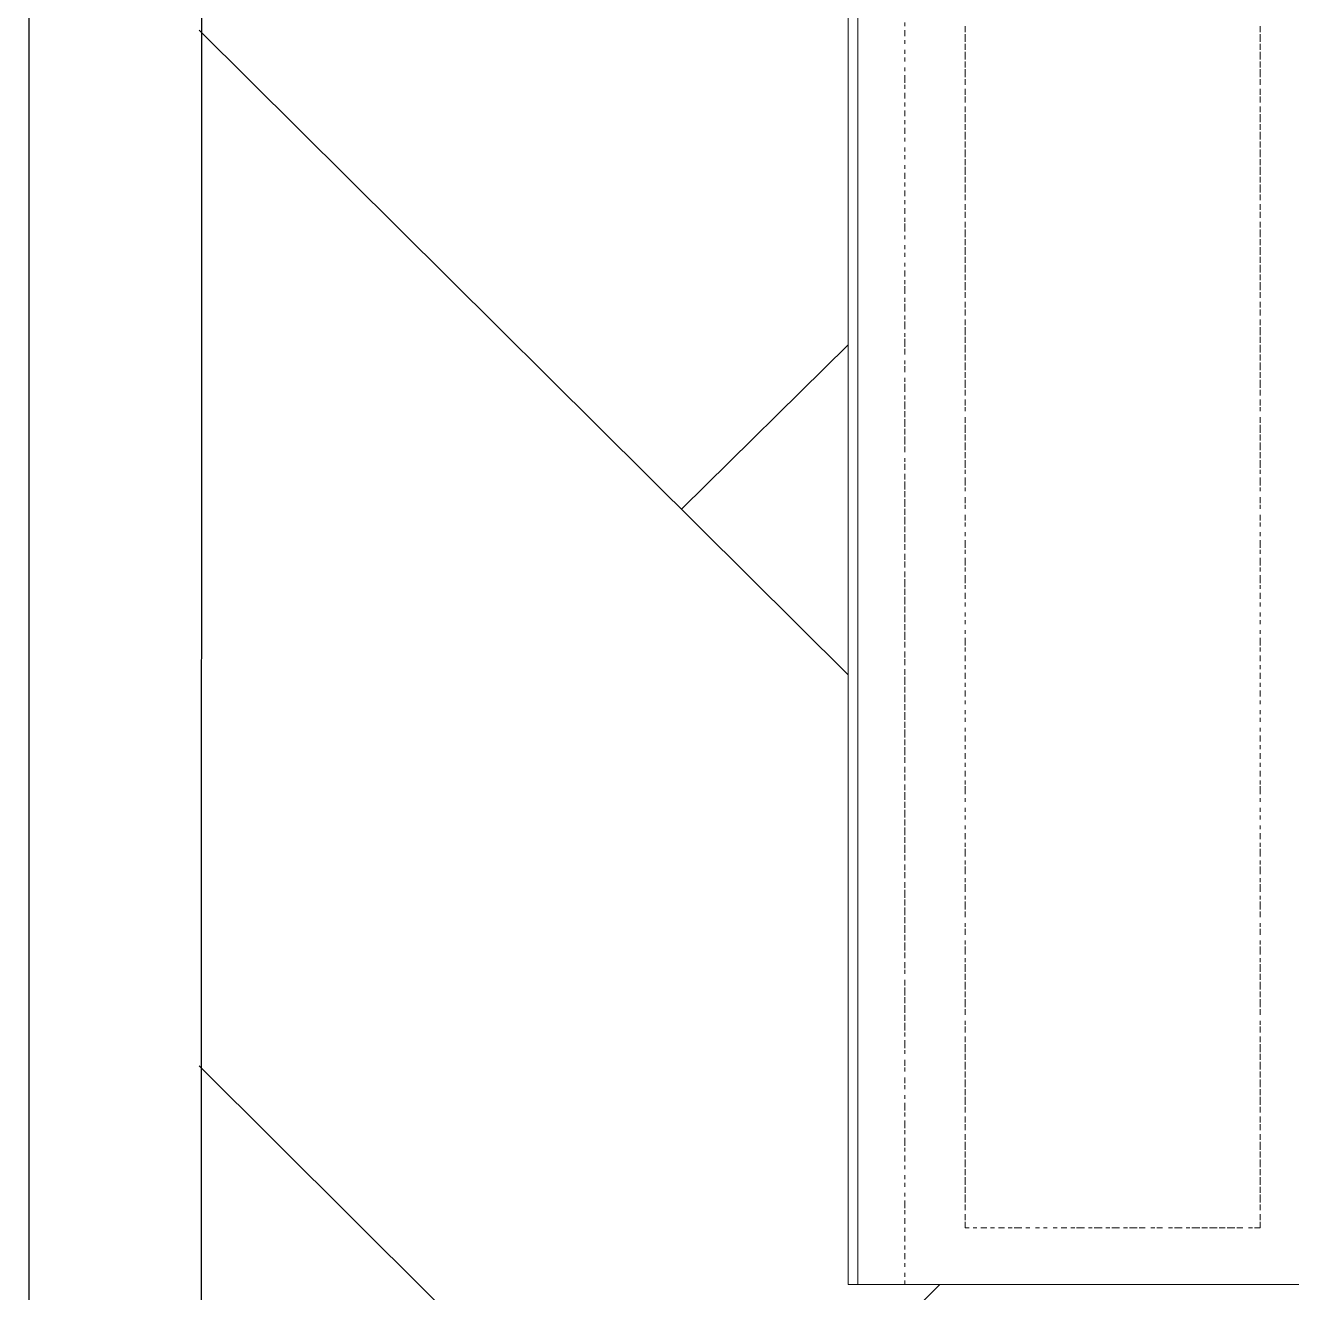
# Model space of a CAD drawing. Header units: millimetres. Extents: x 2928 to 3112, y 1220 to 1280.
# Drawn here: x 2937.078 to 2938.158, y 1241.588 to 1242.669 of the extents above; entities that cross this region are included whole.
import ezdxf

# ---------------------------------------------------------------- set-up
doc = ezdxf.new("R2010")
doc.units = ezdxf.units.MM

msp = doc.modelspace()

# ---------------------------------------------------------------- linework, layer by layer
at = {"color": 7, "linetype": 'Continuous', "lineweight": -2, "true_color": 0x000007}
for points in [[(2937.08126, 1265.3073), (2937.07792, 1267.474), (2938.98795, 1267.474), (2985.45528, 1267.474), (2985.45528, 1236.87356), (2938.98795, 1236.87356), (2937.08126, 1236.87356), (2937.08126, 1238.60692)], [(2937.23126, 1265.3073), (2937.23126, 1267.32399), (2938.98795, 1267.32399), (2985.30528, 1267.32399), (2985.30528, 1237.02356), (2938.98795, 1237.02356), (2937.22793, 1237.02356), (2937.22793, 1238.60692)]]:
    msp.add_lwpolyline(points, close=True, dxfattribs=at)
at = {"color": 7, "linetype": 'Continuous', "lineweight": 20, "true_color": 0x000007}
msp.add_lwpolyline([(2937.7796, 1243.60865), (2937.7796, 1241.59529), (2938.23127, 1241.59529), (2938.23127, 1243.60865)], close=True, dxfattribs=at)
at = {"color": 253, "linetype": 'Continuous', "lineweight": 5, "true_color": 0x9a9a9a}
msp.add_lwpolyline([(2937.78793, 1243.60865), (2937.78793, 1241.59529), (2937.78793, 1241.59529)], dxfattribs=at)
at = {"color": 252, "linetype": 'Continuous', "lineweight": 13, "true_color": 0x989898}
for points in [[(2937.82793, 1242.67197), (2937.82793, 1242.66864), (2937.82793, 1242.66864)], [(2937.8796, 1242.66864), (2937.8796, 1242.66364), (2937.8796, 1242.66364)], [(2938.13127, 1242.66364), (2938.13127, 1242.66864), (2938.13127, 1242.66864)], [(2937.82793, 1242.66531), (2937.82793, 1242.66031), (2937.82793, 1242.66031)], [(2937.8796, 1242.66197), (2937.8796, 1242.65531), (2937.8796, 1242.65531)], [(2938.13127, 1242.65531), (2938.13127, 1242.66197), (2938.13127, 1242.66197)], [(2937.82793, 1242.65697), (2937.82793, 1242.65364), (2937.82793, 1242.65364)], [(2937.82793, 1242.64864), (2937.82793, 1242.64531), (2937.82793, 1242.64531)], [(2937.8796, 1242.65364), (2937.8796, 1242.64864), (2937.8796, 1242.64864)], [(2937.8796, 1242.64697), (2937.8796, 1242.64031), (2937.8796, 1242.64031)], [(2938.13127, 1242.64864), (2938.13127, 1242.65364), (2938.13127, 1242.65364)], [(2938.13127, 1242.64031), (2938.13127, 1242.64697), (2938.13127, 1242.64697)], [(2937.82793, 1242.64197), (2937.82793, 1242.63864), (2937.82793, 1242.63864)], [(2937.8796, 1242.63864), (2937.8796, 1242.63364), (2937.8796, 1242.63364)], [(2938.13127, 1242.63364), (2938.13127, 1242.63864), (2938.13127, 1242.63864)], [(2937.82793, 1242.63364), (2937.82793, 1242.63031), (2937.82793, 1242.63031)], [(2937.82793, 1242.62697), (2937.82793, 1242.62031), (2937.82793, 1242.62031)], [(2937.8796, 1242.63197), (2937.8796, 1242.62531), (2937.8796, 1242.62531)], [(2938.13127, 1242.62531), (2938.13127, 1242.63197), (2938.13127, 1242.63197)], [(2937.82793, 1242.61864), (2937.82793, 1242.61531), (2937.82793, 1242.61531)], [(2937.8796, 1242.62364), (2937.8796, 1242.61864), (2937.8796, 1242.61864)], [(2937.8796, 1242.61531), (2937.8796, 1242.61031), (2937.8796, 1242.61031)], [(2938.13127, 1242.61864), (2938.13127, 1242.62364), (2938.13127, 1242.62364)], [(2938.13127, 1242.61031), (2938.13127, 1242.61531), (2938.13127, 1242.61531)], [(2937.82793, 1242.61197), (2937.82793, 1242.60697), (2937.82793, 1242.60697)], [(2937.82793, 1242.60364), (2937.82793, 1242.60031), (2937.82793, 1242.60031)], [(2937.8796, 1242.60864), (2937.8796, 1242.60364), (2937.8796, 1242.60364)], [(2938.13127, 1242.60364), (2938.13127, 1242.60864), (2938.13127, 1242.60864)], [(2937.82793, 1242.59697), (2937.82793, 1242.59197), (2937.82793, 1242.59197)], [(2937.8796, 1242.60031), (2937.8796, 1242.59531), (2937.8796, 1242.59531)], [(2937.8796, 1242.59364), (2937.8796, 1242.58697), (2937.8796, 1242.58697)], [(2938.13127, 1242.59531), (2938.13127, 1242.60031), (2938.13127, 1242.60031)], [(2938.13127, 1242.58697), (2938.13127, 1242.59364), (2938.13127, 1242.59364)], [(2937.82793, 1242.58864), (2937.82793, 1242.58531), (2937.82793, 1242.58531)], [(2937.8796, 1242.58531), (2937.8796, 1242.58031), (2937.8796, 1242.58031)], [(2938.13127, 1242.58031), (2938.13127, 1242.58531), (2938.13127, 1242.58531)], [(2937.82793, 1242.58197), (2937.82793, 1242.57697), (2937.82793, 1242.57697)], [(2937.82793, 1242.57364), (2937.82793, 1242.57031), (2937.82793, 1242.57031)], [(2937.8796, 1242.57864), (2937.8796, 1242.57197), (2937.8796, 1242.57197)], [(2938.13127, 1242.57197), (2938.13127, 1242.57864), (2938.13127, 1242.57864)], [(2937.82793, 1242.56531), (2937.82793, 1242.56197), (2937.82793, 1242.56197)], [(2937.8796, 1242.57031), (2937.8796, 1242.56531), (2937.8796, 1242.56531)], [(2937.8796, 1242.56364), (2937.8796, 1242.55697), (2937.8796, 1242.55697)], [(2938.13127, 1242.56531), (2938.13127, 1242.57031), (2938.13127, 1242.57031)], [(2938.13127, 1242.55697), (2938.13127, 1242.56364), (2938.13127, 1242.56364)], [(2937.82793, 1242.55864), (2937.82793, 1242.55531), (2937.82793, 1242.55531)], [(2937.82793, 1242.55031), (2937.82793, 1242.54697), (2937.82793, 1242.54697)], [(2937.8796, 1242.55531), (2937.8796, 1242.55031), (2937.8796, 1242.55031)], [(2938.13127, 1242.55031), (2938.13127, 1242.55531), (2938.13127, 1242.55531)], [(2937.82793, 1242.54364), (2937.82793, 1242.53864), (2937.82793, 1242.53864)], [(2937.8796, 1242.54864), (2937.8796, 1242.54197), (2937.8796, 1242.54197)], [(2937.8796, 1242.54031), (2937.8796, 1242.53531), (2937.8796, 1242.53531)], [(2938.13127, 1242.54197), (2938.13127, 1242.54864), (2938.13127, 1242.54864)], [(2938.13127, 1242.53531), (2938.13127, 1242.54031), (2938.13127, 1242.54031)], [(2937.82793, 1242.53531), (2937.82793, 1242.53197), (2937.82793, 1242.53197)], [(2937.82793, 1242.52864), (2937.82793, 1242.52364), (2937.82793, 1242.52364)], [(2937.8796, 1242.53364), (2937.8796, 1242.52697), (2937.8796, 1242.52697)], [(2938.13127, 1242.52697), (2938.13127, 1242.53364), (2938.13127, 1242.53364)], [(2937.82793, 1242.52031), (2937.82793, 1242.51697), (2937.82793, 1242.51697)], [(2937.8796, 1242.52531), (2937.8796, 1242.52031), (2937.8796, 1242.52031)], [(2938.13127, 1242.52031), (2938.13127, 1242.52531), (2938.13127, 1242.52531)], [(2937.82793, 1242.51364), (2937.82793, 1242.50864), (2937.82793, 1242.50864)], [(2937.8796, 1242.51697), (2937.8796, 1242.51197), (2937.8796, 1242.51197)], [(2937.8796, 1242.51031), (2937.8796, 1242.50531), (2937.8796, 1242.50531)], [(2938.13127, 1242.51197), (2938.13127, 1242.51697), (2938.13127, 1242.51697)], [(2938.13127, 1242.50531), (2938.13127, 1242.51031), (2938.13127, 1242.51031)], [(2937.82793, 1242.50531), (2937.82793, 1242.50197), (2937.82793, 1242.50197)], [(2937.82793, 1242.50031), (2937.82793, 1242.49364), (2937.82793, 1242.49364)], [(2937.8796, 1242.50197), (2937.8796, 1242.49697), (2937.8796, 1242.49697)], [(2938.13127, 1242.49697), (2938.13127, 1242.50197), (2938.13127, 1242.50197)], [(2937.82793, 1242.49031), (2937.82793, 1242.48697), (2937.82793, 1242.48697)], [(2937.8796, 1242.49531), (2937.8796, 1242.48864), (2937.8796, 1242.48864)], [(2937.8796, 1242.48697), (2937.8796, 1242.48197), (2937.8796, 1242.48197)], [(2938.13127, 1242.48864), (2938.13127, 1242.49531), (2938.13127, 1242.49531)], [(2938.13127, 1242.48197), (2938.13127, 1242.48697), (2938.13127, 1242.48697)], [(2937.82793, 1242.48197), (2937.82793, 1242.47864), (2937.82793, 1242.47864)], [(2937.82793, 1242.47531), (2937.82793, 1242.47197), (2937.82793, 1242.47197)], [(2937.8796, 1242.48031), (2937.8796, 1242.47364), (2937.8796, 1242.47364)], [(2938.13127, 1242.47364), (2938.13127, 1242.48031), (2938.13127, 1242.48031)], [(2937.82793, 1242.46697), (2937.82793, 1242.46364), (2937.82793, 1242.46364)], [(2937.8796, 1242.47197), (2937.8796, 1242.46697), (2937.8796, 1242.46697)], [(2937.8796, 1242.46531), (2937.8796, 1242.45864), (2937.8796, 1242.45864)], [(2938.13127, 1242.46697), (2938.13127, 1242.47197), (2938.13127, 1242.47197)], [(2938.13127, 1242.45864), (2938.13127, 1242.46531), (2938.13127, 1242.46531)], [(2937.82793, 1242.4603), (2937.82793, 1242.4553), (2937.82793, 1242.4553)], [(2937.8796, 1242.45697), (2937.8796, 1242.45197), (2937.8796, 1242.45197)], [(2938.13127, 1242.45197), (2938.13127, 1242.45697), (2938.13127, 1242.45697)], [(2937.82793, 1242.45197), (2937.82793, 1242.44864), (2937.82793, 1242.44864)], [(2937.82793, 1242.44697), (2937.82793, 1242.4403), (2937.82793, 1242.4403)], [(2937.8796, 1242.4503), (2937.8796, 1242.44364), (2937.8796, 1242.44364)], [(2937.8796, 1242.44197), (2937.8796, 1242.43697), (2937.8796, 1242.43697)], [(2938.13127, 1242.44364), (2938.13127, 1242.4503), (2938.13127, 1242.4503)], [(2938.13127, 1242.43697), (2938.13127, 1242.44197), (2938.13127, 1242.44197)], [(2937.82793, 1242.43697), (2937.82793, 1242.43364), (2937.82793, 1242.43364)], [(2937.82793, 1242.43197), (2937.82793, 1242.4253), (2937.82793, 1242.4253)], [(2937.8796, 1242.43364), (2937.8796, 1242.42864), (2937.8796, 1242.42864)], [(2938.13127, 1242.42864), (2938.13127, 1242.43364), (2938.13127, 1242.43364)], [(2937.82793, 1242.42197), (2937.82793, 1242.41864), (2937.82793, 1242.41864)], [(2937.8796, 1242.42697), (2937.8796, 1242.42197), (2937.8796, 1242.42197)], [(2938.13127, 1242.42197), (2938.13127, 1242.42697), (2938.13127, 1242.42697)], [(2937.82793, 1242.41697), (2937.82793, 1242.4103), (2937.82793, 1242.4103)], [(2937.8796, 1242.41864), (2937.8796, 1242.41364), (2937.8796, 1242.41364)], [(2937.8796, 1242.41197), (2937.8796, 1242.4053), (2937.8796, 1242.4053)], [(2938.13127, 1242.41364), (2938.13127, 1242.41864), (2938.13127, 1242.41864)], [(2938.13127, 1242.4053), (2938.13127, 1242.41197), (2938.13127, 1242.41197)], [(2937.82793, 1242.40697), (2937.82793, 1242.40364), (2937.82793, 1242.40364)], [(2937.82793, 1242.40197), (2937.82793, 1242.3953), (2937.82793, 1242.3953)], [(2937.8796, 1242.40364), (2937.8796, 1242.39864), (2937.8796, 1242.39864)], [(2938.13127, 1242.39864), (2938.13127, 1242.40364), (2938.13127, 1242.40364)], [(2937.82793, 1242.39364), (2937.82793, 1242.38864), (2937.82793, 1242.38864)], [(2937.8796, 1242.39697), (2937.8796, 1242.3903), (2937.8796, 1242.3903)], [(2937.8796, 1242.38864), (2937.8796, 1242.38364), (2937.8796, 1242.38364)], [(2938.13127, 1242.3903), (2938.13127, 1242.39697), (2938.13127, 1242.39697)], [(2938.13127, 1242.38364), (2938.13127, 1242.38864), (2938.13127, 1242.38864)], [(2937.82793, 1242.38364), (2937.82793, 1242.3803), (2937.82793, 1242.3803)], [(2937.82793, 1242.37864), (2937.82793, 1242.37364), (2937.82793, 1242.37364)], [(2937.8796, 1242.38197), (2937.8796, 1242.3753), (2937.8796, 1242.3753)], [(2938.13127, 1242.3753), (2938.13127, 1242.38197), (2938.13127, 1242.38197)], [(2937.82793, 1242.36864), (2937.82793, 1242.3653), (2937.82793, 1242.3653)], [(2937.8796, 1242.37364), (2937.8796, 1242.36864), (2937.8796, 1242.36864)], [(2937.8796, 1242.36697), (2937.8796, 1242.3603), (2937.8796, 1242.3603)], [(2938.13127, 1242.36864), (2938.13127, 1242.37364), (2938.13127, 1242.37364)], [(2938.13127, 1242.3603), (2938.13127, 1242.36697), (2938.13127, 1242.36697)], [(2937.82793, 1242.36364), (2937.82793, 1242.35697), (2937.82793, 1242.35697)], [(2937.8796, 1242.35864), (2937.8796, 1242.35364), (2937.8796, 1242.35364)], [(2938.13127, 1242.35364), (2938.13127, 1242.35864), (2938.13127, 1242.35864)], [(2937.82793, 1242.35364), (2937.82793, 1242.3503), (2937.82793, 1242.3503)], [(2937.82793, 1242.34864), (2937.82793, 1242.34197), (2937.82793, 1242.34197)], [(2937.8796, 1242.3503), (2937.8796, 1242.3453), (2937.8796, 1242.3453)], [(2938.13127, 1242.3453), (2938.13127, 1242.3503), (2938.13127, 1242.3503)], [(2937.82793, 1242.3403), (2937.82793, 1242.3353), (2937.82793, 1242.3353)], [(2937.82793, 1242.33364), (2937.82793, 1242.32697), (2937.82793, 1242.32697)], [(2937.8796, 1242.34364), (2937.8796, 1242.3403), (2937.8796, 1242.3403)], [(2937.8796, 1242.3353), (2937.8796, 1242.3303), (2937.8796, 1242.3303)], [(2938.13127, 1242.3403), (2938.13127, 1242.34364), (2938.13127, 1242.34364)], [(2938.13127, 1242.3303), (2938.13127, 1242.3353), (2938.13127, 1242.3353)], [(2937.82793, 1242.3253), (2937.82793, 1242.3203), (2937.82793, 1242.3203)], [(2937.8796, 1242.32864), (2937.8796, 1242.32197), (2937.8796, 1242.32197)], [(2938.13127, 1242.32197), (2938.13127, 1242.32864), (2938.13127, 1242.32864)], [(2937.82793, 1242.31864), (2937.82793, 1242.31197), (2937.82793, 1242.31197)], [(2937.8796, 1242.3203), (2937.8796, 1242.3153), (2937.8796, 1242.3153)], [(2937.8796, 1242.31364), (2937.8796, 1242.30697), (2937.8796, 1242.30697)], [(2938.13127, 1242.3153), (2938.13127, 1242.3203), (2938.13127, 1242.3203)], [(2938.13127, 1242.30697), (2938.13127, 1242.31364), (2938.13127, 1242.31364)], [(2937.82793, 1242.3103), (2937.82793, 1242.3053), (2937.82793, 1242.3053)], [(2937.8796, 1242.3053), (2937.8796, 1242.3003), (2937.8796, 1242.3003)], [(2938.13127, 1242.3003), (2938.13127, 1242.3053), (2938.13127, 1242.3053)], [(2937.82793, 1242.3003), (2937.82793, 1242.29697), (2937.82793, 1242.29697)], [(2937.82793, 1242.2953), (2937.82793, 1242.2903), (2937.82793, 1242.2903)], [(2937.8796, 1242.29864), (2937.8796, 1242.29197), (2937.8796, 1242.29197)], [(2937.8796, 1242.2903), (2937.8796, 1242.28697), (2937.8796, 1242.28697)], [(2938.13127, 1242.29197), (2938.13127, 1242.29864), (2938.13127, 1242.29864)], [(2938.13127, 1242.28697), (2938.13127, 1242.2903), (2938.13127, 1242.2903)], [(2937.82793, 1242.28697), (2937.82793, 1242.28197), (2937.82793, 1242.28197)], [(2937.82793, 1242.2803), (2937.82793, 1242.27364), (2937.82793, 1242.27364)], [(2937.8796, 1242.28364), (2937.8796, 1242.27697), (2937.8796, 1242.27697)], [(2938.13127, 1242.27697), (2938.13127, 1242.28364), (2938.13127, 1242.28364)], [(2937.82793, 1242.27197), (2937.82793, 1242.26697), (2937.82793, 1242.26697)], [(2937.8796, 1242.2753), (2937.8796, 1242.27197), (2937.8796, 1242.27197)], [(2938.13127, 1242.27197), (2938.13127, 1242.2753), (2938.13127, 1242.2753)], [(2937.82793, 1242.2653), (2937.82793, 1242.25864), (2937.82793, 1242.25864)], [(2937.8796, 1242.26697), (2937.8796, 1242.26197), (2937.8796, 1242.26197)], [(2937.8796, 1242.2603), (2937.8796, 1242.25697), (2937.8796, 1242.25697)], [(2938.13127, 1242.26197), (2938.13127, 1242.26697), (2938.13127, 1242.26697)], [(2938.13127, 1242.25697), (2938.13127, 1242.2603), (2938.13127, 1242.2603)], [(2937.82793, 1242.25697), (2937.82793, 1242.25197), (2937.82793, 1242.25197)], [(2937.82793, 1242.2503), (2937.82793, 1242.24364), (2937.82793, 1242.24364)], [(2937.8796, 1242.25197), (2937.8796, 1242.24697), (2937.8796, 1242.24697)], [(2938.13127, 1242.24697), (2938.13127, 1242.25197), (2938.13127, 1242.25197)], [(2937.82793, 1242.24197), (2937.82793, 1242.23697), (2937.82793, 1242.23697)], [(2937.8796, 1242.2453), (2937.8796, 1242.24197), (2937.8796, 1242.24197)], [(2937.8796, 1242.23697), (2937.8796, 1242.23364), (2937.8796, 1242.23364)], [(2938.13127, 1242.24197), (2938.13127, 1242.2453), (2938.13127, 1242.2453)], [(2938.13127, 1242.23364), (2938.13127, 1242.23697), (2938.13127, 1242.23697)], [(2937.82793, 1242.2353), (2937.82793, 1242.22864), (2937.82793, 1242.22864)], [(2937.82793, 1242.22697), (2937.82793, 1242.22197), (2937.82793, 1242.22197)], [(2937.8796, 1242.2303), (2937.8796, 1242.22363), (2937.8796, 1242.22363)], [(2938.13127, 1242.22363), (2938.13127, 1242.2303), (2938.13127, 1242.2303)], [(2937.82793, 1242.21863), (2937.82793, 1242.21363), (2937.82793, 1242.21363)], [(2937.8796, 1242.22197), (2937.8796, 1242.21863), (2937.8796, 1242.21863)], [(2937.8796, 1242.2153), (2937.8796, 1242.20863), (2937.8796, 1242.20863)], [(2938.13127, 1242.21863), (2938.13127, 1242.22197), (2938.13127, 1242.22197)], [(2938.13127, 1242.20863), (2938.13127, 1242.2153), (2938.13127, 1242.2153)], [(2937.82793, 1242.21197), (2937.82793, 1242.20697), (2937.82793, 1242.20697)], [(2937.82793, 1242.20363), (2937.82793, 1242.19863), (2937.82793, 1242.19863)], [(2937.8796, 1242.20697), (2937.8796, 1242.20363), (2937.8796, 1242.20363)], [(2938.13127, 1242.20363), (2938.13127, 1242.20697), (2938.13127, 1242.20697)], [(2937.82793, 1242.19697), (2937.82793, 1242.1903), (2937.82793, 1242.1903)], [(2937.8796, 1242.2003), (2937.8796, 1242.19363), (2937.8796, 1242.19363)], [(2938.13127, 1242.19363), (2938.13127, 1242.2003), (2938.13127, 1242.2003)], [(2937.82793, 1242.18863), (2937.82793, 1242.18363), (2937.82793, 1242.18363)], [(2937.8796, 1242.19197), (2937.8796, 1242.18863), (2937.8796, 1242.18863)], [(2937.8796, 1242.1853), (2937.8796, 1242.1803), (2937.8796, 1242.1803)], [(2938.13127, 1242.18863), (2938.13127, 1242.19197), (2938.13127, 1242.19197)], [(2938.13127, 1242.1803), (2938.13127, 1242.1853), (2938.13127, 1242.1853)], [(2937.82793, 1242.18197), (2937.82793, 1242.1753), (2937.82793, 1242.1753)], [(2937.82793, 1242.17363), (2937.82793, 1242.16863), (2937.82793, 1242.16863)], [(2937.8796, 1242.17697), (2937.8796, 1242.17363), (2937.8796, 1242.17363)], [(2938.13127, 1242.17363), (2938.13127, 1242.17697), (2938.13127, 1242.17697)], [(2937.82793, 1242.16697), (2937.82793, 1242.1603), (2937.82793, 1242.1603)], [(2937.8796, 1242.16863), (2937.8796, 1242.1653), (2937.8796, 1242.1653)], [(2937.8796, 1242.16197), (2937.8796, 1242.15863), (2937.8796, 1242.15863)], [(2938.13127, 1242.1653), (2938.13127, 1242.16863), (2938.13127, 1242.16863)], [(2938.13127, 1242.15863), (2938.13127, 1242.16197), (2938.13127, 1242.16197)], [(2937.82793, 1242.15863), (2937.82793, 1242.15363), (2937.82793, 1242.15363)], [(2937.82793, 1242.15197), (2937.82793, 1242.1453), (2937.82793, 1242.1453)], [(2937.8796, 1242.15363), (2937.8796, 1242.1503), (2937.8796, 1242.1503)], [(2938.13127, 1242.1503), (2938.13127, 1242.15363), (2938.13127, 1242.15363)], [(2937.82793, 1242.14363), (2937.82793, 1242.13863), (2937.82793, 1242.13863)], [(2937.8796, 1242.14697), (2937.8796, 1242.1403), (2937.8796, 1242.1403)], [(2938.13127, 1242.1403), (2938.13127, 1242.14697), (2938.13127, 1242.14697)], [(2937.82793, 1242.1353), (2937.82793, 1242.1303), (2937.82793, 1242.1303)], [(2937.82793, 1242.12863), (2937.82793, 1242.12363), (2937.82793, 1242.12363)], [(2937.8796, 1242.13863), (2937.8796, 1242.1353), (2937.8796, 1242.1353)], [(2937.8796, 1242.13197), (2937.8796, 1242.12697), (2937.8796, 1242.12697)], [(2938.13127, 1242.1353), (2938.13127, 1242.13863), (2938.13127, 1242.13863)], [(2938.13127, 1242.12697), (2938.13127, 1242.13197), (2938.13127, 1242.13197)], [(2937.82793, 1242.1203), (2937.82793, 1242.1153), (2937.82793, 1242.1153)], [(2937.8796, 1242.12363), (2937.8796, 1242.1203), (2937.8796, 1242.1203)], [(2938.13127, 1242.1203), (2938.13127, 1242.12363), (2938.13127, 1242.12363)], [(2937.82793, 1242.11363), (2937.82793, 1242.10697), (2937.82793, 1242.10697)], [(2937.8796, 1242.11697), (2937.8796, 1242.11197), (2937.8796, 1242.11197)], [(2937.8796, 1242.10863), (2937.8796, 1242.1053), (2937.8796, 1242.1053)], [(2938.13127, 1242.11197), (2938.13127, 1242.11697), (2938.13127, 1242.11697)], [(2938.13127, 1242.1053), (2938.13127, 1242.10863), (2938.13127, 1242.10863)], [(2937.82793, 1242.1053), (2937.82793, 1242.1003), (2937.82793, 1242.1003)], [(2937.82793, 1242.09863), (2937.82793, 1242.09197), (2937.82793, 1242.09197)], [(2937.8796, 1242.10197), (2937.8796, 1242.09697), (2937.8796, 1242.09697)], [(2938.13127, 1242.09697), (2938.13127, 1242.10197), (2938.13127, 1242.10197)], [(2937.82793, 1242.0903), (2937.82793, 1242.0853), (2937.82793, 1242.0853)], [(2937.8796, 1242.09363), (2937.8796, 1242.0903), (2937.8796, 1242.0903)], [(2937.8796, 1242.0853), (2937.8796, 1242.08197), (2937.8796, 1242.08197)], [(2938.13127, 1242.0903), (2938.13127, 1242.09363), (2938.13127, 1242.09363)], [(2938.13127, 1242.08197), (2938.13127, 1242.0853), (2938.13127, 1242.0853)], [(2937.82793, 1242.08363), (2937.82793, 1242.07697), (2937.82793, 1242.07697)], [(2937.82793, 1242.0753), (2937.82793, 1242.0703), (2937.82793, 1242.0703)], [(2937.8796, 1242.07863), (2937.8796, 1242.0753), (2937.8796, 1242.0753)], [(2938.13127, 1242.0753), (2938.13127, 1242.07863), (2938.13127, 1242.07863)], [(2937.82793, 1242.06863), (2937.82793, 1242.06197), (2937.82793, 1242.06197)], [(2937.8796, 1242.0703), (2937.8796, 1242.06697), (2937.8796, 1242.06697)], [(2937.8796, 1242.06363), (2937.8796, 1242.05863), (2937.8796, 1242.05863)], [(2938.13127, 1242.06697), (2938.13127, 1242.0703), (2938.13127, 1242.0703)], [(2938.13127, 1242.05863), (2938.13127, 1242.06363), (2938.13127, 1242.06363)], [(2937.82793, 1242.0603), (2937.82793, 1242.0553), (2937.82793, 1242.0553)], [(2937.82793, 1242.05363), (2937.82793, 1242.04697), (2937.82793, 1242.04697)], [(2937.8796, 1242.0553), (2937.8796, 1242.05197), (2937.8796, 1242.05197)], [(2938.13127, 1242.05197), (2938.13127, 1242.0553), (2938.13127, 1242.0553)], [(2937.82793, 1242.0453), (2937.82793, 1242.0403), (2937.82793, 1242.0403)], [(2937.8796, 1242.04863), (2937.8796, 1242.04363), (2937.8796, 1242.04363)], [(2938.13127, 1242.04363), (2938.13127, 1242.04863), (2938.13127, 1242.04863)], [(2937.82793, 1242.03697), (2937.82793, 1242.03197), (2937.82793, 1242.03197)], [(2937.8796, 1242.0403), (2937.8796, 1242.03697), (2937.8796, 1242.03697)], [(2937.8796, 1242.03363), (2937.8796, 1242.02863), (2937.8796, 1242.02863)], [(2938.13127, 1242.03697), (2938.13127, 1242.0403), (2938.13127, 1242.0403)], [(2938.13127, 1242.02863), (2938.13127, 1242.03363), (2938.13127, 1242.03363)], [(2937.82793, 1242.0303), (2937.82793, 1242.0253), (2937.82793, 1242.0253)], [(2937.82793, 1242.02197), (2937.82793, 1242.01697), (2937.82793, 1242.01697)], [(2937.8796, 1242.0253), (2937.8796, 1242.02197), (2937.8796, 1242.02197)], [(2937.8796, 1242.0203), (2937.8796, 1242.01363), (2937.8796, 1242.01363)], [(2938.13127, 1242.02197), (2938.13127, 1242.0253), (2938.13127, 1242.0253)], [(2938.13127, 1242.01363), (2938.13127, 1242.0203), (2938.13127, 1242.0203)], [(2937.82793, 1242.0153), (2937.82793, 1242.00863), (2937.82793, 1242.00863)], [(2937.8796, 1242.0103), (2937.8796, 1242.00697), (2937.8796, 1242.00697)], [(2938.13127, 1242.00697), (2938.13127, 1242.0103), (2938.13127, 1242.0103)], [(2937.82793, 1242.00697), (2937.82793, 1242.00197), (2937.82793, 1242.00197)], [(2937.82793, 1242.0003), (2937.82793, 1241.99363), (2937.82793, 1241.99363)], [(2937.8796, 1242.00197), (2937.8796, 1241.99863), (2937.8796, 1241.99863)], [(2938.13127, 1241.99863), (2938.13127, 1242.00197), (2938.13127, 1242.00197)], [(2937.82793, 1241.99196), (2937.82793, 1241.98696), (2937.82793, 1241.98696)], [(2937.8796, 1241.9953), (2937.8796, 1241.99196), (2937.8796, 1241.99196)], [(2938.13127, 1241.99196), (2938.13127, 1241.9953), (2938.13127, 1241.9953)], [(2937.82793, 1241.9853), (2937.82793, 1241.97863), (2937.82793, 1241.97863)], [(2937.82793, 1241.97696), (2937.82793, 1241.97196), (2937.82793, 1241.97196)], [(2937.8796, 1241.98696), (2937.8796, 1241.98363), (2937.8796, 1241.98363)], [(2937.8796, 1241.9803), (2937.8796, 1241.9753), (2937.8796, 1241.9753)], [(2938.13127, 1241.98363), (2938.13127, 1241.98696), (2938.13127, 1241.98696)], [(2938.13127, 1241.9753), (2938.13127, 1241.9803), (2938.13127, 1241.9803)], [(2937.82793, 1241.9703), (2937.82793, 1241.96363), (2937.82793, 1241.96363)], [(2937.8796, 1241.97196), (2937.8796, 1241.96863), (2937.8796, 1241.96863)], [(2937.8796, 1241.96696), (2937.8796, 1241.9603), (2937.8796, 1241.9603)], [(2938.13127, 1241.96863), (2938.13127, 1241.97196), (2938.13127, 1241.97196)], [(2938.13127, 1241.9603), (2938.13127, 1241.96696), (2938.13127, 1241.96696)], [(2937.82793, 1241.96196), (2937.82793, 1241.95696), (2937.82793, 1241.95696)], [(2937.8796, 1241.95696), (2937.8796, 1241.95363), (2937.8796, 1241.95363)], [(2938.13127, 1241.95363), (2938.13127, 1241.95696), (2938.13127, 1241.95696)], [(2937.82793, 1241.95363), (2937.82793, 1241.94863), (2937.82793, 1241.94863)], [(2937.82793, 1241.94696), (2937.82793, 1241.94196), (2937.82793, 1241.94196)], [(2937.8796, 1241.95196), (2937.8796, 1241.9453), (2937.8796, 1241.9453)], [(2938.13127, 1241.9453), (2938.13127, 1241.95196), (2938.13127, 1241.95196)], [(2937.82793, 1241.93863), (2937.82793, 1241.93363), (2937.82793, 1241.93363)], [(2937.8796, 1241.94196), (2937.8796, 1241.93863), (2937.8796, 1241.93863)], [(2937.8796, 1241.93696), (2937.8796, 1241.9303), (2937.8796, 1241.9303)], [(2938.13127, 1241.93863), (2938.13127, 1241.94196), (2938.13127, 1241.94196)], [(2938.13127, 1241.9303), (2938.13127, 1241.93696), (2938.13127, 1241.93696)], [(2937.82793, 1241.93196), (2937.82793, 1241.9253), (2937.82793, 1241.9253)], [(2937.82793, 1241.92363), (2937.82793, 1241.91863), (2937.82793, 1241.91863)], [(2937.8796, 1241.92696), (2937.8796, 1241.92363), (2937.8796, 1241.92363)], [(2938.13127, 1241.92363), (2938.13127, 1241.92696), (2938.13127, 1241.92696)], [(2937.82793, 1241.91696), (2937.82793, 1241.9103), (2937.82793, 1241.9103)], [(2937.8796, 1241.92196), (2937.8796, 1241.9153), (2937.8796, 1241.9153)], [(2937.8796, 1241.91363), (2937.8796, 1241.90863), (2937.8796, 1241.90863)], [(2938.13127, 1241.9153), (2938.13127, 1241.92196), (2938.13127, 1241.92196)], [(2938.13127, 1241.90863), (2938.13127, 1241.91363), (2938.13127, 1241.91363)], [(2937.82793, 1241.90863), (2937.82793, 1241.90363), (2937.82793, 1241.90363)], [(2937.82793, 1241.90196), (2937.82793, 1241.8953), (2937.82793, 1241.8953)], [(2937.8796, 1241.90363), (2937.8796, 1241.9003), (2937.8796, 1241.9003)], [(2938.13127, 1241.9003), (2938.13127, 1241.90363), (2938.13127, 1241.90363)], [(2937.82793, 1241.89363), (2937.82793, 1241.88863), (2937.82793, 1241.88863)], [(2937.8796, 1241.89863), (2937.8796, 1241.89363), (2937.8796, 1241.89363)], [(2938.13127, 1241.89363), (2938.13127, 1241.89863), (2938.13127, 1241.89863)], [(2937.82793, 1241.88696), (2937.82793, 1241.8803), (2937.82793, 1241.8803)], [(2937.8796, 1241.88863), (2937.8796, 1241.8853), (2937.8796, 1241.8853)], [(2937.8796, 1241.88363), (2937.8796, 1241.87696), (2937.8796, 1241.87696)], [(2938.13127, 1241.8853), (2938.13127, 1241.88863), (2938.13127, 1241.88863)], [(2938.13127, 1241.87696), (2938.13127, 1241.88363), (2938.13127, 1241.88363)], [(2937.82793, 1241.87863), (2937.82793, 1241.87363), (2937.82793, 1241.87363)], [(2937.82793, 1241.8703), (2937.82793, 1241.8653), (2937.82793, 1241.8653)], [(2937.8796, 1241.87363), (2937.8796, 1241.8703), (2937.8796, 1241.8703)], [(2937.8796, 1241.86863), (2937.8796, 1241.86196), (2937.8796, 1241.86196)], [(2938.13127, 1241.8703), (2938.13127, 1241.87363), (2938.13127, 1241.87363)], [(2938.13127, 1241.86196), (2938.13127, 1241.86863), (2938.13127, 1241.86863)], [(2937.82793, 1241.86363), (2937.82793, 1241.8603), (2937.82793, 1241.8603)], [(2937.8796, 1241.8603), (2937.8796, 1241.8553), (2937.8796, 1241.8553)], [(2938.13127, 1241.8553), (2938.13127, 1241.8603), (2938.13127, 1241.8603)], [(2937.82793, 1241.8553), (2937.82793, 1241.8503), (2937.82793, 1241.8503)], [(2937.82793, 1241.84863), (2937.82793, 1241.84196), (2937.82793, 1241.84196)], [(2937.8796, 1241.85363), (2937.8796, 1241.84696), (2937.8796, 1241.84696)], [(2938.13127, 1241.84696), (2938.13127, 1241.85363), (2938.13127, 1241.85363)], [(2937.82793, 1241.8403), (2937.82793, 1241.8353), (2937.82793, 1241.8353)], [(2937.8796, 1241.8453), (2937.8796, 1241.8403), (2937.8796, 1241.8403)], [(2937.8796, 1241.83863), (2937.8796, 1241.83196), (2937.8796, 1241.83196)], [(2938.13127, 1241.8403), (2938.13127, 1241.8453), (2938.13127, 1241.8453)], [(2938.13127, 1241.83196), (2938.13127, 1241.83863), (2938.13127, 1241.83863)], [(2937.82793, 1241.83363), (2937.82793, 1241.82696), (2937.82793, 1241.82696)], [(2937.82793, 1241.8253), (2937.82793, 1241.8203), (2937.82793, 1241.8203)], [(2937.8796, 1241.8303), (2937.8796, 1241.8253), (2937.8796, 1241.8253)], [(2938.13127, 1241.8253), (2938.13127, 1241.8303), (2938.13127, 1241.8303)], [(2937.82793, 1241.81863), (2937.82793, 1241.81196), (2937.82793, 1241.81196)], [(2937.8796, 1241.8203), (2937.8796, 1241.81696), (2937.8796, 1241.81696)], [(2937.8796, 1241.8153), (2937.8796, 1241.8103), (2937.8796, 1241.8103)], [(2938.13127, 1241.81696), (2938.13127, 1241.8203), (2938.13127, 1241.8203)], [(2938.13127, 1241.8103), (2938.13127, 1241.8153), (2938.13127, 1241.8153)], [(2937.82793, 1241.8103), (2937.82793, 1241.80696), (2937.82793, 1241.80696)], [(2937.82793, 1241.80363), (2937.82793, 1241.79696), (2937.82793, 1241.79696)], [(2937.8796, 1241.80696), (2937.8796, 1241.80196), (2937.8796, 1241.80196)], [(2938.13127, 1241.80196), (2938.13127, 1241.80696), (2938.13127, 1241.80696)], [(2937.82793, 1241.7953), (2937.82793, 1241.79196), (2937.82793, 1241.79196)], [(2937.8796, 1241.8003), (2937.8796, 1241.79363), (2937.8796, 1241.79363)], [(2938.13127, 1241.79363), (2938.13127, 1241.8003), (2938.13127, 1241.8003)], [(2937.82793, 1241.78696), (2937.82793, 1241.78196), (2937.82793, 1241.78196)], [(2937.8796, 1241.79196), (2937.8796, 1241.78696), (2937.8796, 1241.78696)], [(2937.8796, 1241.7853), (2937.8796, 1241.77863), (2937.8796, 1241.77863)], [(2938.13127, 1241.78696), (2938.13127, 1241.79196), (2938.13127, 1241.79196)], [(2938.13127, 1241.77863), (2938.13127, 1241.7853), (2938.13127, 1241.7853)], [(2937.82793, 1241.7803), (2937.82793, 1241.77696), (2937.82793, 1241.77696)], [(2937.82793, 1241.77196), (2937.82793, 1241.76696), (2937.82793, 1241.76696)], [(2937.8796, 1241.77696), (2937.8796, 1241.77196), (2937.8796, 1241.77196)], [(2938.13127, 1241.77196), (2938.13127, 1241.77696), (2938.13127, 1241.77696)], [(2937.82793, 1241.7653), (2937.82793, 1241.76196), (2937.82793, 1241.76196)], [(2937.8796, 1241.7703), (2937.8796, 1241.76363), (2937.8796, 1241.76363)], [(2937.8796, 1241.76196), (2937.8796, 1241.75696), (2937.8796, 1241.75696)], [(2938.13127, 1241.76363), (2938.13127, 1241.7703), (2938.13127, 1241.7703)], [(2938.13127, 1241.75696), (2938.13127, 1241.76196), (2938.13127, 1241.76196)], [(2937.82793, 1241.75696), (2937.82793, 1241.75363), (2937.82793, 1241.75363)], [(2937.82793, 1241.75029), (2937.82793, 1241.74363), (2937.82793, 1241.74363)], [(2937.8796, 1241.75529), (2937.8796, 1241.74863), (2937.8796, 1241.74863)], [(2938.13127, 1241.74863), (2938.13127, 1241.75529), (2938.13127, 1241.75529)], [(2937.82793, 1241.74196), (2937.82793, 1241.73863), (2937.82793, 1241.73863)], [(2937.8796, 1241.74696), (2937.8796, 1241.74196), (2937.8796, 1241.74196)], [(2938.13127, 1241.74196), (2938.13127, 1241.74696), (2938.13127, 1241.74696)], [(2937.82793, 1241.73529), (2937.82793, 1241.72863), (2937.82793, 1241.72863)], [(2937.8796, 1241.73863), (2937.8796, 1241.73363), (2937.8796, 1241.73363)], [(2937.8796, 1241.73196), (2937.8796, 1241.72696), (2937.8796, 1241.72696)], [(2938.13127, 1241.73363), (2938.13127, 1241.73863), (2938.13127, 1241.73863)], [(2938.13127, 1241.72696), (2938.13127, 1241.73196), (2938.13127, 1241.73196)], [(2937.82793, 1241.72696), (2937.82793, 1241.72363), (2937.82793, 1241.72363)], [(2937.82793, 1241.72029), (2937.82793, 1241.71363), (2937.82793, 1241.71363)], [(2937.8796, 1241.72363), (2937.8796, 1241.71863), (2937.8796, 1241.71863)], [(2938.13127, 1241.71863), (2938.13127, 1241.72363), (2938.13127, 1241.72363)], [(2937.82793, 1241.71196), (2937.82793, 1241.70863), (2937.82793, 1241.70863)], [(2937.8796, 1241.71696), (2937.8796, 1241.71029), (2937.8796, 1241.71029)], [(2937.8796, 1241.70863), (2937.8796, 1241.70363), (2937.8796, 1241.70363)], [(2938.13127, 1241.71029), (2938.13127, 1241.71696), (2938.13127, 1241.71696)], [(2938.13127, 1241.70363), (2938.13127, 1241.70863), (2938.13127, 1241.70863)], [(2937.82793, 1241.70529), (2937.82793, 1241.70029), (2937.82793, 1241.70029)], [(2937.82793, 1241.69696), (2937.82793, 1241.69363), (2937.82793, 1241.69363)], [(2937.8796, 1241.70196), (2937.8796, 1241.69529), (2937.8796, 1241.69529)], [(2938.13127, 1241.69529), (2938.13127, 1241.70196), (2938.13127, 1241.70196)], [(2937.82793, 1241.68863), (2937.82793, 1241.68529), (2937.82793, 1241.68529)], [(2937.8796, 1241.69363), (2937.8796, 1241.68863), (2937.8796, 1241.68863)], [(2937.8796, 1241.68696), (2937.8796, 1241.68029), (2937.8796, 1241.68029)], [(2938.13127, 1241.68863), (2938.13127, 1241.69363), (2938.13127, 1241.69363)], [(2938.13127, 1241.68029), (2938.13127, 1241.68696), (2938.13127, 1241.68696)], [(2937.82793, 1241.68196), (2937.82793, 1241.67863), (2937.82793, 1241.67863)], [(2937.8796, 1241.67863), (2937.8796, 1241.67363), (2937.8796, 1241.67363)], [(2938.13127, 1241.67363), (2938.13127, 1241.67863), (2938.13127, 1241.67863)], [(2937.82793, 1241.67363), (2937.82793, 1241.67029), (2937.82793, 1241.67029)], [(2937.82793, 1241.66696), (2937.82793, 1241.66029), (2937.82793, 1241.66029)], [(2937.8796, 1241.67196), (2937.8796, 1241.66529), (2937.8796, 1241.66529)], [(2937.8796, 1241.66363), (2937.8796, 1241.65863), (2937.8796, 1241.65863)], [(2938.13127, 1241.66529), (2938.13127, 1241.67196), (2938.13127, 1241.67196)], [(2938.13127, 1241.65863), (2938.13127, 1241.66363), (2938.13127, 1241.66363)], [(2937.82793, 1241.65863), (2937.82793, 1241.65529), (2937.82793, 1241.65529)], [(2937.8796, 1241.65529), (2937.8796, 1241.65029), (2937.8796, 1241.65029)], [(2938.13127, 1241.65029), (2938.13127, 1241.65529), (2938.13127, 1241.65529)], [(2937.82793, 1241.65196), (2937.82793, 1241.64696), (2937.82793, 1241.64696)], [(2937.82793, 1241.64363), (2937.82793, 1241.64029), (2937.82793, 1241.64029)], [(2937.8796, 1241.64863), (2937.8796, 1241.64363), (2937.8796, 1241.64363)], [(2937.8796, 1241.64363), (2937.88293, 1241.64363), (2937.88293, 1241.64363)], [(2937.88627, 1241.64363), (2937.8896, 1241.64363), (2937.8896, 1241.64363)], [(2937.89294, 1241.64363), (2937.89794, 1241.64363), (2937.89794, 1241.64363)], [(2937.90127, 1241.64363), (2937.9046, 1241.64363), (2937.9046, 1241.64363)], [(2937.90794, 1241.64363), (2937.91294, 1241.64363), (2937.91294, 1241.64363)], [(2937.91627, 1241.64363), (2937.9196, 1241.64363), (2937.9196, 1241.64363)], [(2937.92127, 1241.64363), (2937.92794, 1241.64363), (2937.92794, 1241.64363)], [(2937.93127, 1241.64363), (2937.9346, 1241.64363), (2937.9346, 1241.64363)], [(2937.9396, 1241.64363), (2937.94294, 1241.64363), (2937.94294, 1241.64363)], [(2937.94627, 1241.64363), (2937.9496, 1241.64363), (2937.9496, 1241.64363)], [(2937.9546, 1241.64363), (2937.95794, 1241.64363), (2937.95794, 1241.64363)], [(2937.96127, 1241.64363), (2937.96627, 1241.64363), (2937.96627, 1241.64363)], [(2937.9696, 1241.64363), (2937.97294, 1241.64363), (2937.97294, 1241.64363)], [(2937.9746, 1241.64363), (2937.98127, 1241.64363), (2937.98127, 1241.64363)], [(2937.9846, 1241.64363), (2937.98794, 1241.64363), (2937.98794, 1241.64363)], [(2937.9896, 1241.64363), (2937.99627, 1241.64363), (2937.99627, 1241.64363)], [(2937.9996, 1241.64363), (2938.00294, 1241.64363), (2938.00294, 1241.64363)], [(2938.0046, 1241.64363), (2938.01127, 1241.64363), (2938.01127, 1241.64363)], [(2938.0146, 1241.64363), (2938.01794, 1241.64363), (2938.01794, 1241.64363)], [(2938.0196, 1241.64363), (2938.02627, 1241.64363), (2938.02627, 1241.64363)], [(2938.02794, 1241.64363), (2938.03294, 1241.64363), (2938.03294, 1241.64363)], [(2938.03794, 1241.64363), (2938.04127, 1241.64363), (2938.04127, 1241.64363)], [(2938.04294, 1241.64363), (2938.04794, 1241.64363), (2938.04794, 1241.64363)], [(2938.05294, 1241.64363), (2938.05627, 1241.64363), (2938.05627, 1241.64363)], [(2938.05794, 1241.64363), (2938.0646, 1241.64363), (2938.0646, 1241.64363)], [(2938.06794, 1241.64363), (2938.07127, 1241.64363), (2938.07127, 1241.64363)], [(2938.07294, 1241.64363), (2938.0796, 1241.64363), (2938.0796, 1241.64363)], [(2938.08127, 1241.64363), (2938.08627, 1241.64363), (2938.08627, 1241.64363)], [(2938.08794, 1241.64363), (2938.0946, 1241.64363), (2938.0946, 1241.64363)], [(2938.09627, 1241.64363), (2938.10127, 1241.64363), (2938.10127, 1241.64363)], [(2938.10294, 1241.64363), (2938.1096, 1241.64363), (2938.1096, 1241.64363)], [(2938.11127, 1241.64363), (2938.11627, 1241.64363), (2938.11627, 1241.64363)], [(2938.12127, 1241.64363), (2938.1246, 1241.64363), (2938.1246, 1241.64363)], [(2938.12627, 1241.64363), (2938.13127, 1241.64363), (2938.13127, 1241.64863)], [(2937.82793, 1241.63696), (2937.82793, 1241.63196), (2937.82793, 1241.63196)], [(2937.82793, 1241.62863), (2937.82793, 1241.62529), (2937.82793, 1241.62529)], [(2937.82793, 1241.62196), (2937.82793, 1241.61696), (2937.82793, 1241.61696)], [(2937.82793, 1241.61363), (2937.82793, 1241.61029), (2937.82793, 1241.61029)], [(2937.82793, 1241.60529), (2937.82793, 1241.60196), (2937.82793, 1241.60196)], [(2937.82793, 1241.59863), (2937.82793, 1241.59529), (2937.82793, 1241.59529)]]:
    msp.add_lwpolyline(points, dxfattribs=at)
at = {"color": 9, "linetype": 'Continuous', "lineweight": 13, "true_color": 0xbababa}
for points in [[(2937.7796, 1242.1153), (2937.22626, 1242.66531), (2937.22626, 1242.66531)], [(2937.63793, 1242.25697), (2937.7796, 1242.39697), (2937.7796, 1242.39697)], [(2938.0796, 1240.93195), (2937.22626, 1241.78196), (2937.22626, 1241.78196)], [(2937.63793, 1241.37362), (2937.85793, 1241.59529), (2937.85793, 1241.59529)]]:
    msp.add_lwpolyline(points, dxfattribs=at)

doc.saveas('drawing.dxf')
